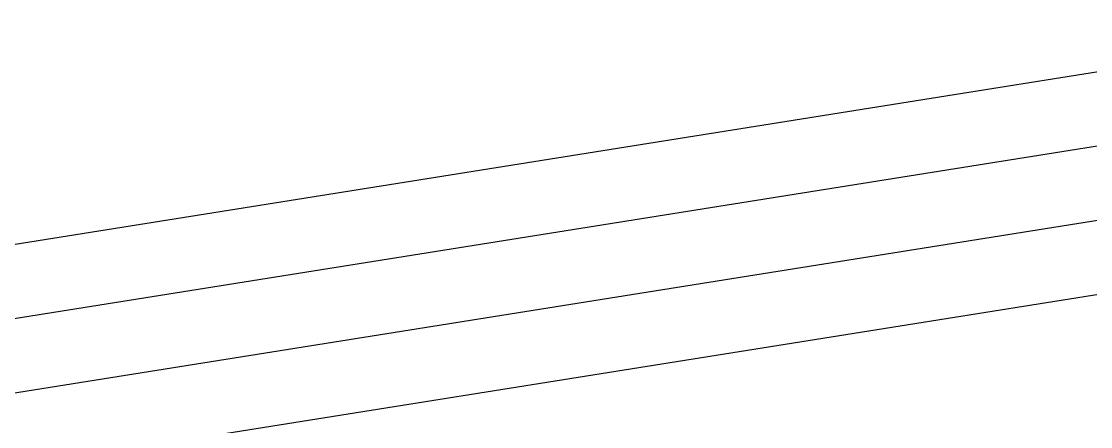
# Model space of a CAD drawing. Header units: metres. Extents: x 307927 to 319454, y 7427883 to 7434056.
# Drawn here: x 309974.7 to 310036.6, y 7432584 to 7432607.5 of the extents above; entities that cross this region are included whole.
import ezdxf

# ---------------------------------------------------------------- set-up
doc = ezdxf.new("R2010")
doc.units = ezdxf.units.M
doc.header["$LTSCALE"] = 10
doc.layers.get('0').update_dxf_attribs({"color": 255})
doc.layers.add('Jundiai - Layout MRS_v4_2013-mod$0$--Estudo MRS - Alternativa 1', color=2, linetype='Continuous', lineweight=30)
doc.layers.add('Jundiai - Layout MRS_v4_2013-mod$0$X-VIA-A-REMANEJAR', color=2, linetype='Continuous')

# ---------------------------------------------------------------- blocks, each defined once
blk = doc.blocks.new('ACAD_Jundiai-plataforma-acucar_Rn_2020 09 10 - GEOFERENCIADO')
at = {"layer": 'Jundiai - Layout MRS_v4_2013-mod$0$--Estudo MRS - Alternativa 1', "lineweight": 30}
blk.add_lwpolyline([(310331.44, 7432647.218), (309794.333, 7432561.614)], dxfattribs=at)
blk.add_lwpolyline([(310416.362, 7432652.146), (310303.732, 7432645.591, 0.024984), (310273.944, 7432642.358), (309793.664, 7432565.811)], format="xyb", dxfattribs=at)
at = {"layer": 'Jundiai - Layout MRS_v4_2013-mod$0$X-VIA-A-REMANEJAR', "lineweight": 30}
blk.add_lwpolyline([(310571.524, 7432670.023), (310489.304, 7432662.871, 0.017824), (310464.545, 7432659.825), (309795.671, 7432553.22)], format="xyb", dxfattribs=at)
blk.add_lwpolyline([(310373.975, 7432649.694), (309795.002, 7432557.417)], dxfattribs=at)

msp = doc.modelspace()

# ---------------------------------------------------------------- block references
msp.add_blockref('ACAD_Jundiai-plataforma-acucar_Rn_2020 09 10 - GEOFERENCIADO', (0, 0))

doc.saveas('drawing.dxf')
